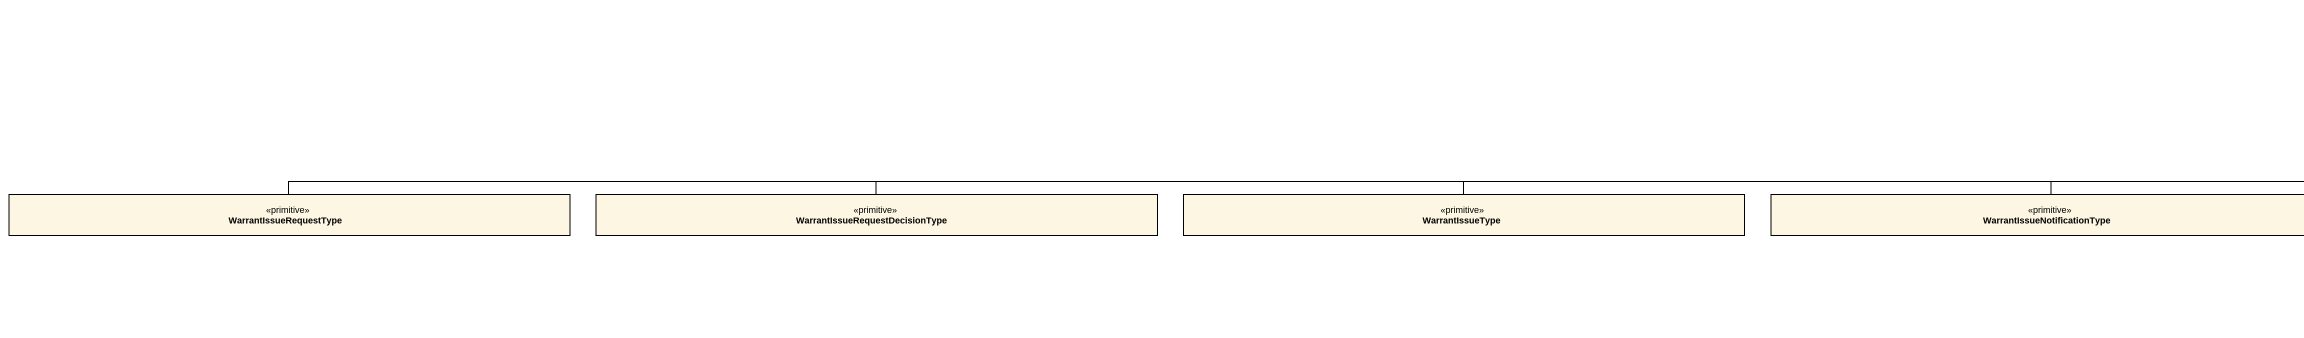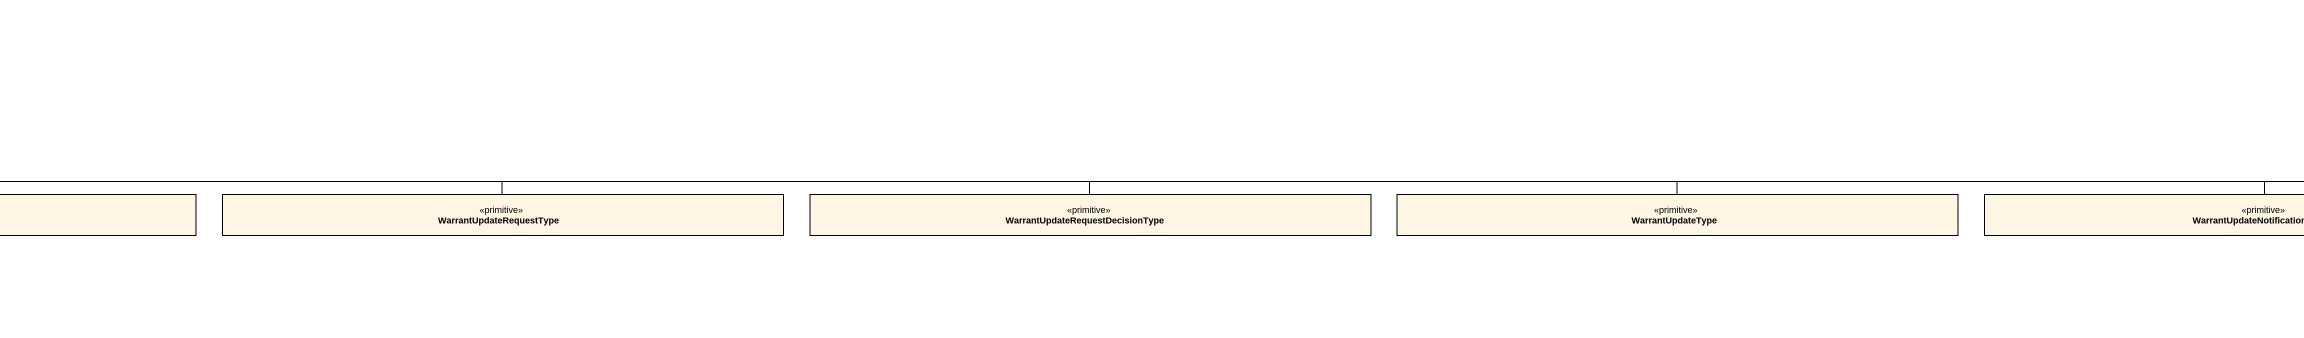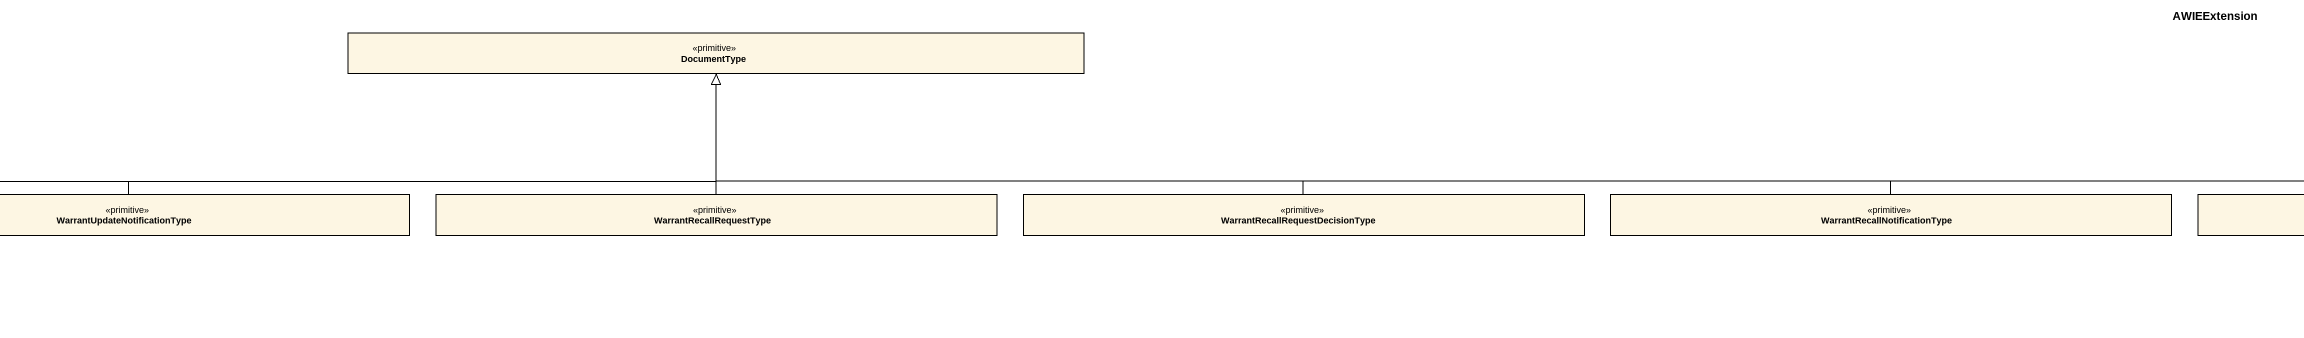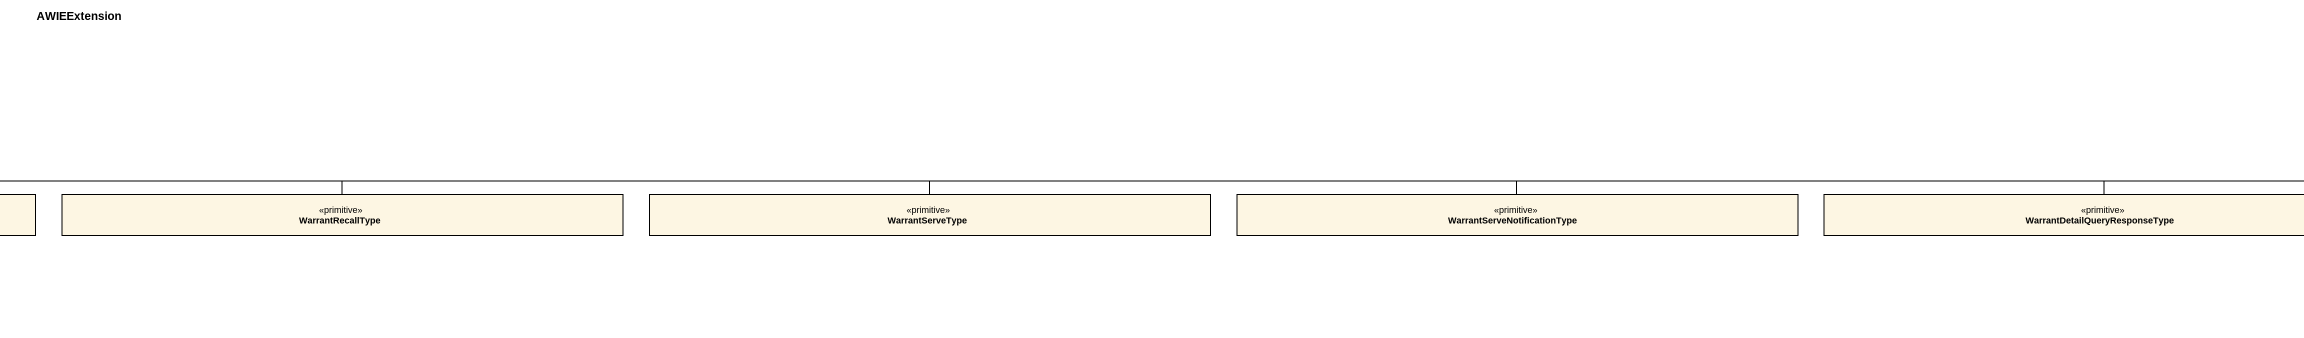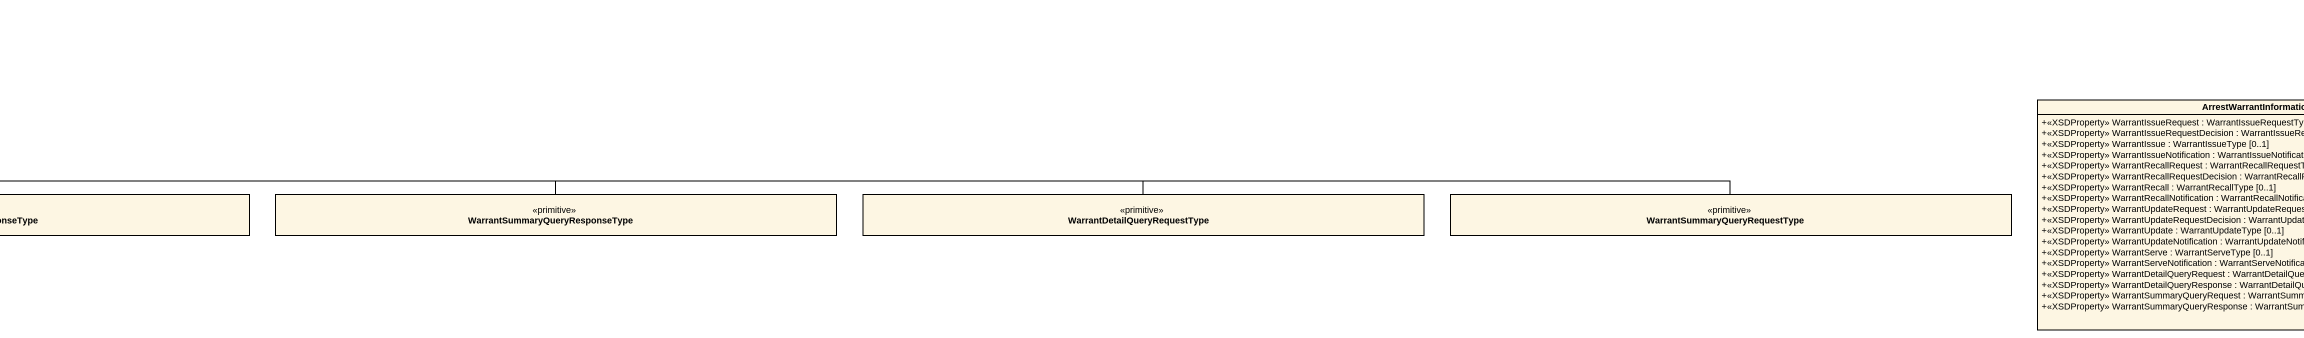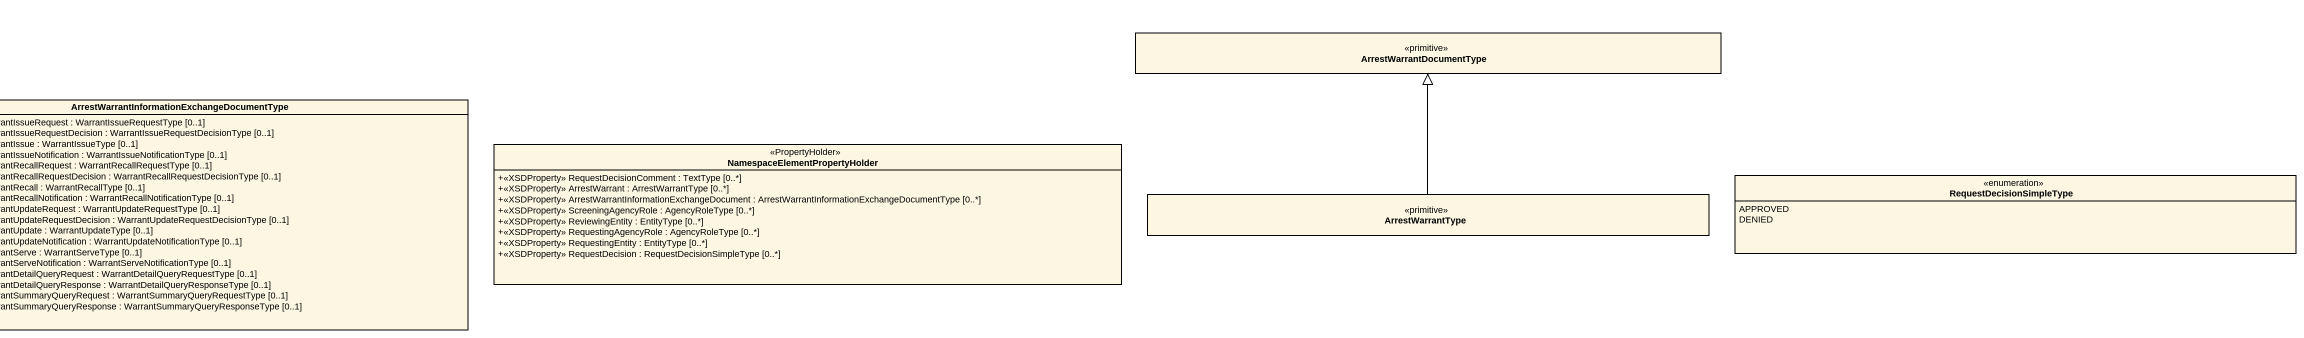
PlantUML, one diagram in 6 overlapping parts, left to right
@startuml
title AWIEExtension
hide circle
hide empty members
skinparam classAttributeIconSize 0
class DocumentType <<primitive>>
class ArrestWarrantDocumentType <<primitive>>
class "ArrestWarrantInformationExchangeDocumentType" as ArrestWarrantInformationExch {
  +<<XSDProperty>> WarrantIssueRequest : WarrantIssueRequestType [0..1]
  +<<XSDProperty>> WarrantIssueRequestDecision : WarrantIssueRequestDecisionType [0..1]
  +<<XSDProperty>> WarrantIssue : WarrantIssueType [0..1]
  +<<XSDProperty>> WarrantIssueNotification : WarrantIssueNotificationType [0..1]
  +<<XSDProperty>> WarrantRecallRequest : WarrantRecallRequestType [0..1]
  +<<XSDProperty>> WarrantRecallRequestDecision : WarrantRecallRequestDecisionType [0..1]
  +<<XSDProperty>> WarrantRecall : WarrantRecallType [0..1]
  +<<XSDProperty>> WarrantRecallNotification : WarrantRecallNotificationType [0..1]
  +<<XSDProperty>> WarrantUpdateRequest : WarrantUpdateRequestType [0..1]
  +<<XSDProperty>> WarrantUpdateRequestDecision : WarrantUpdateRequestDecisionType [0..1]
  +<<XSDProperty>> WarrantUpdate : WarrantUpdateType [0..1]
  +<<XSDProperty>> WarrantUpdateNotification : WarrantUpdateNotificationType [0..1]
  +<<XSDProperty>> WarrantServe : WarrantServeType [0..1]
  +<<XSDProperty>> WarrantServeNotification : WarrantServeNotificationType [0..1]
  +<<XSDProperty>> WarrantDetailQueryRequest : WarrantDetailQueryRequestType [0..1]
  +<<XSDProperty>> WarrantDetailQueryResponse : WarrantDetailQueryResponseType [0..1]
  +<<XSDProperty>> WarrantSummaryQueryRequest : WarrantSummaryQueryRequestType [0..1]
  +<<XSDProperty>> WarrantSummaryQueryResponse : WarrantSummaryQueryResponseType [0..1]
}
class "NamespaceElementPropertyHolder" as NamespaceElementPropertyHold <<PropertyHolder>> {
  +<<XSDProperty>> RequestDecisionComment : TextType [0..*]
  +<<XSDProperty>> ArrestWarrant : ArrestWarrantType [0..*]
  +<<XSDProperty>> ArrestWarrantInformationExchangeDocument : ArrestWarrantInformationExchangeDocumentType [0..*]
  +<<XSDProperty>> ScreeningAgencyRole : AgencyRoleType [0..*]
  +<<XSDProperty>> ReviewingEntity : EntityType [0..*]
  +<<XSDProperty>> RequestingAgencyRole : AgencyRoleType [0..*]
  +<<XSDProperty>> RequestingEntity : EntityType [0..*]
  +<<XSDProperty>> RequestDecision : RequestDecisionSimpleType [0..*]
}
class WarrantIssueRequestType <<primitive>>
class "WarrantIssueRequestDecisionType" as WarrantIssueRequestDecisionT <<primitive>>
class WarrantIssueType <<primitive>>
class WarrantIssueNotificationType <<primitive>>
class WarrantUpdateRequestType <<primitive>>
class "WarrantUpdateRequestDecisionType" as WarrantUpdateRequestDecision <<primitive>>
class WarrantUpdateType <<primitive>>
class "WarrantUpdateNotificationType" as WarrantUpdateNotificationTyp <<primitive>>
class WarrantRecallRequestType <<primitive>>
class "WarrantRecallRequestDecisionType" as WarrantRecallRequestDecision <<primitive>>
class "WarrantRecallNotificationType" as WarrantRecallNotificationTyp <<primitive>>
class WarrantRecallType <<primitive>>
class WarrantServeType <<primitive>>
class WarrantServeNotificationType <<primitive>>
class "WarrantDetailQueryResponseType" as WarrantDetailQueryResponseTy <<primitive>>
class "WarrantSummaryQueryResponseType" as WarrantSummaryQueryResponseT <<primitive>>
class "WarrantDetailQueryRequestType" as WarrantDetailQueryRequestTyp <<primitive>>
class "WarrantSummaryQueryRequestType" as WarrantSummaryQueryRequestTy <<primitive>>
class ArrestWarrantType <<primitive>>
enum RequestDecisionSimpleType {
  APPROVED
  DENIED
}
WarrantIssueRequestType -right-|> DocumentType
WarrantIssueRequestDecisionT -right-|> DocumentType
WarrantIssueType -right-|> DocumentType
WarrantIssueNotificationType -right-|> DocumentType
WarrantUpdateRequestType -right-|> DocumentType
WarrantUpdateRequestDecision -right-|> DocumentType
WarrantUpdateType -right-|> DocumentType
WarrantUpdateNotificationTyp -right-|> DocumentType
WarrantRecallRequestType -up-|> DocumentType
WarrantRecallRequestDecision -left-|> DocumentType
WarrantRecallNotificationTyp -left-|> DocumentType
WarrantRecallType -left-|> DocumentType
WarrantServeType -left-|> DocumentType
WarrantServeNotificationType -left-|> DocumentType
WarrantDetailQueryResponseTy -left-|> DocumentType
WarrantSummaryQueryResponseT -left-|> DocumentType
WarrantDetailQueryRequestTyp -left-|> DocumentType
WarrantSummaryQueryRequestTy -left-|> DocumentType
ArrestWarrantType -up-|> ArrestWarrantDocumentType
@enduml
